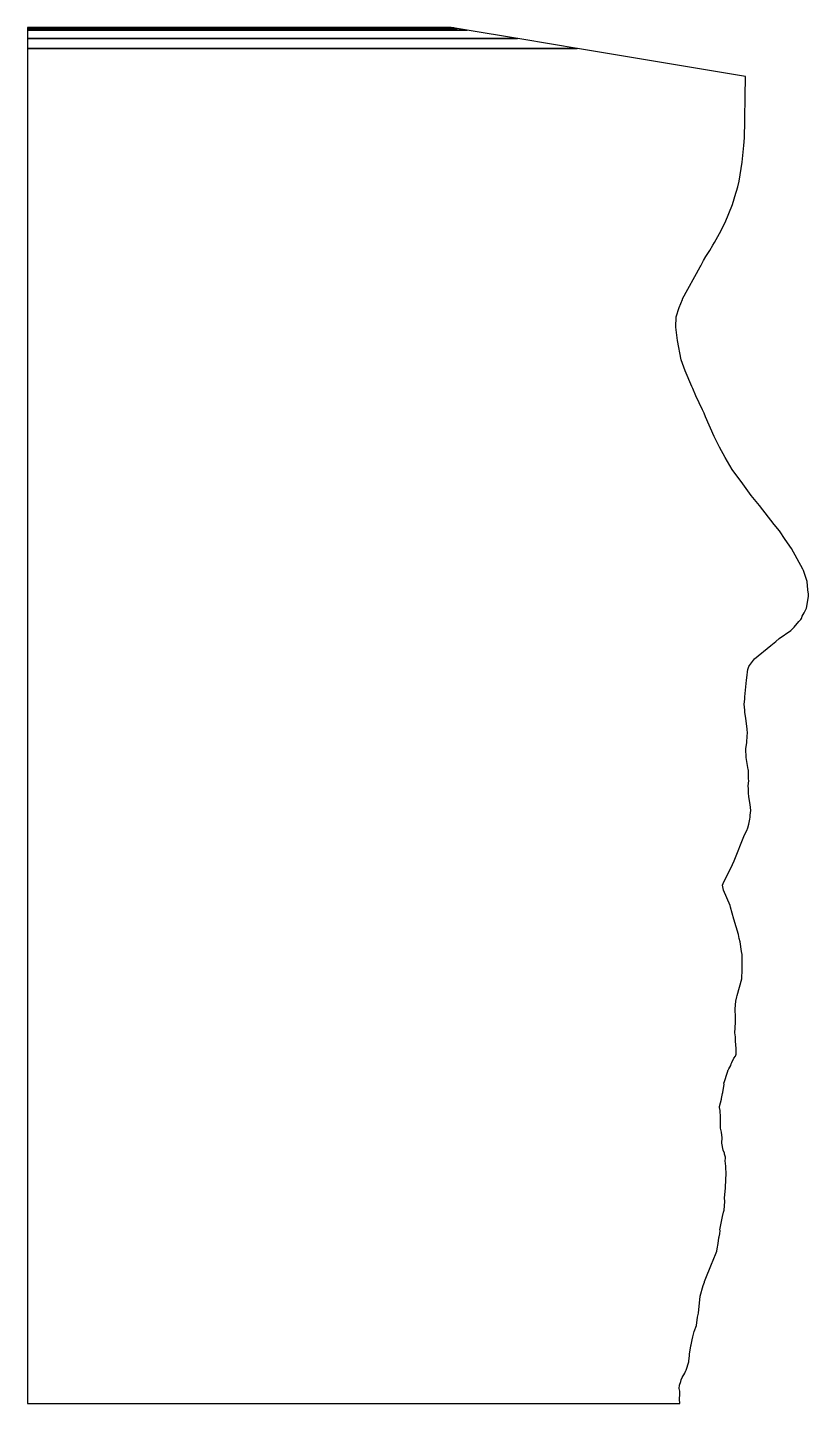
# Model space of a CAD drawing. Extents: x -56 to 48, y -92 to 92.
import ezdxf

# ---------------------------------------------------------------- set-up
doc = ezdxf.new("R2010")
doc.units = 0
doc.layers.add('28_84000', color=7, linetype='CONTINUOUS')

msp = doc.modelspace()

# ---------------------------------------------------------------- linework, layer by layer
at = {"layer": '28_84000', "color": 5}
for points in [[(-56.17, 91.689), (-56.17, 91.68101), (0.779, 91.68101), (0.443, 91.73901), (-56.17, 91.73901), (-56.17, 91.689)], [(-52.797, 91.651), (0.967, 91.651), (0.803, 91.678), (-56.17, 91.678), (-56.17, 91.651), (-52.797, 91.651)], [(-56.17, 91.648), (-56.17, 91.604), (1.242, 91.604), (0.973, 91.651), (-56.17, 91.648)], [(-56.17, 91.465), (-56.17, 91.384), (2.572, 91.384), (1.261, 91.60101), (-56.17, 91.60101), (-56.17, 91.465)], [(-56.17, 90.93201), (-56.17, 90.258), (9.317, 90.258), (2.591, 91.38), (-56.17, 91.38), (-56.17, 90.93201)], [(14.11, 89.456), (9.353, 90.25101), (-56.17, 90.25101), (-56.17, 88.924), (17.31, 88.924), (14.11, 89.456)], [(-56.17, 68.312), (-56.17, -92.11401), (31.01, -92.11401), (30.955, -91.538), (31.025, -90.86), (31.001, -90.46101), (30.936, -90.09901), (30.973, -89.68301), (31.136, -89.18501), (31.185, -88.956), (31.307, -88.63901), (31.676, -88.064), (31.822, -87.70801), (31.859, -87.64201), (32.199, -86.541), (32.229, -86.40701), (32.285, -85.75301), (32.316, -85.53001), (32.494, -84.429), (32.516, -84.29601), (32.665, -83.623), (32.661, -83.592), (32.738, -83.22301), (32.943, -82.479), (33.263, -81.693), (33.353, -80.603), (33.518, -80.04601), (33.714, -77.756), (34.147, -76.33), (34.318, -75.884), (34.326, -75.83501), (35.346, -73.26501), (35.383, -73.19701), (35.948, -71.758), (35.992, -71.465), (36.121, -70.72701), (36.23, -69.994), (36.282, -69.84), (36.354, -69.426), (36.396, -69.00301), (36.371, -68.91), (36.71, -67.13), (36.837, -66.55), (36.927, -66.263), (37.023, -65.14), (37.006, -64.635), (37.077, -63.769), (37.098, -63.281), (37.184, -62.173), (37.178, -62.069), (37.212, -61.556), (37.184, -60.403), (37.07, -59.693), (37.132, -59.357), (37.113, -59.213), (36.997, -58.804), (36.978, -58.664), (36.809, -58.278), (36.622, -57.329), (36.617, -57.266), (36.673, -56.624), (36.588, -55.877), (36.442, -55.329), (36.428, -55.204), (36.456, -54.915), (36.463, -53.9), (36.452, -53.839), (36.406, -52.975), (36.327, -52.558), (36.326, -52.495), (36.336, -52.43), (36.596, -51.445), (36.601, -51.351), (36.733, -50.679), (36.746, -50.571), (36.905, -49.705), (36.925, -49.492), (36.891, -49.285), (36.921, -49.218), (37.389, -47.831), (37.472, -47.535), (37.502, -47.468), (37.56, -47.397), (37.851, -46.941), (37.895, -46.724), (37.958, -46.534), (38.231, -45.991), (38.432, -45.712), (38.535, -45.423), (38.528, -45.169), (38.539, -44.851), (38.554, -44.823), (38.496, -44.051), (38.462, -43.852), (38.432, -43.117), (38.385, -42.58), (38.439, -41.194), (38.442, -40.506), (38.428, -39.421), (38.446, -38.842), (38.516, -38.372), (38.633, -37.763), (38.659, -37.579), (39.285, -35.362), (39.361, -34.12), (39.352, -33.136), (39.324, -32.11), (39.251, -31.732), (39.091, -30.441), (38.964, -29.98), (38.833, -29.455), (38.248, -27.395), (37.8, -25.776), (37.734, -25.561), (36.838, -23.547), (36.706, -22.859), (36.873, -22.396), (37.41, -21.389), (38.071, -20.093), (38.286, -19.591), (39.666, -16.152), (39.959, -15.548), (40.084, -15.182), (40.233, -14.7), (40.373, -14.035), (40.435, -13.781), (40.422, -13.483), (40.484, -12.869), (40.43, -12.078), (40.249, -11.061), (40.189, -10.5), (40.181, -9.931), (40.151, -9.62), (40.215, -8.865), (40.194, -8.694), (40.17, -7.504), (40.144, -7.397), (39.944, -6.083), (39.887, -5.778), (39.813, -4.641), (39.949, -3.788), (40.032, -2.911), (40.039, -2.534), (40.002, -2.032), (39.825, -0.528), (39.714, 0.22), (39.698, 0.507), (39.613, 1.328), (39.69, 2.015), (39.709, 2.309), (39.925, 4.535), (40.002, 5.222), (40.061, 5.652), (40.12, 5.944), (40.23, 6.342), (40.312, 6.483), (40.998, 7.367), (43.162, 9.178), (43.839, 9.702), (44.296, 10.123), (45.828, 11.192), (46.317, 11.623), (46.901, 12.352), (47.179, 12.654), (47.274, 12.793), (47.372, 13.068), (47.653, 13.51), (47.94, 14.149), (48.109, 15.164), (48.178, 15.48), (48.203, 15.732), (48.209, 16.016), (48.117, 16.59), (48.018, 17.739), (47.595, 19.075), (47.556, 19.175), (47.456, 19.363), (45.918, 22.148), (45.075, 23.332), (44.334, 24.492), (43.643, 25.333), (41.66, 27.852), (40.543, 29.212), (39.419, 30.77), (38.019, 32.682), (37.061, 34.307), (36.324, 35.659), (35.611, 37.087), (34.439, 39.723), (34.25, 40.215), (34.042, 40.633), (33.149, 42.52), (32.736, 43.519), (32.635, 43.78), (31.711, 45.873), (31.205, 47.317), (30.696, 49.915), (30.499, 51.705), (30.538, 53.093), (30.939, 54.322), (31.349, 55.391), (31.39, 55.477), (33.736, 59.742), (33.827, 59.879), (34.192, 60.598), (34.5, 61.15), (35.042, 61.957), (35.441, 62.637), (35.629, 62.993), (36.54, 64.60101), (36.897, 65.366), (37.072, 65.678), (38.056, 68.075), (38.518, 69.624), (38.581, 69.882), (38.763, 70.471), (38.939, 71.19901), (39.364, 73.761), (39.585, 75.964), (39.636, 77.013), (39.697, 79.291), (39.753, 82.72601), (39.805, 84.91801), (39.777, 85.173), (17.32, 88.923), (-56.17, 88.923), (-56.17, 68.312)]]:
    msp.add_lwpolyline(points, dxfattribs=at)

doc.saveas('drawing.dxf')
